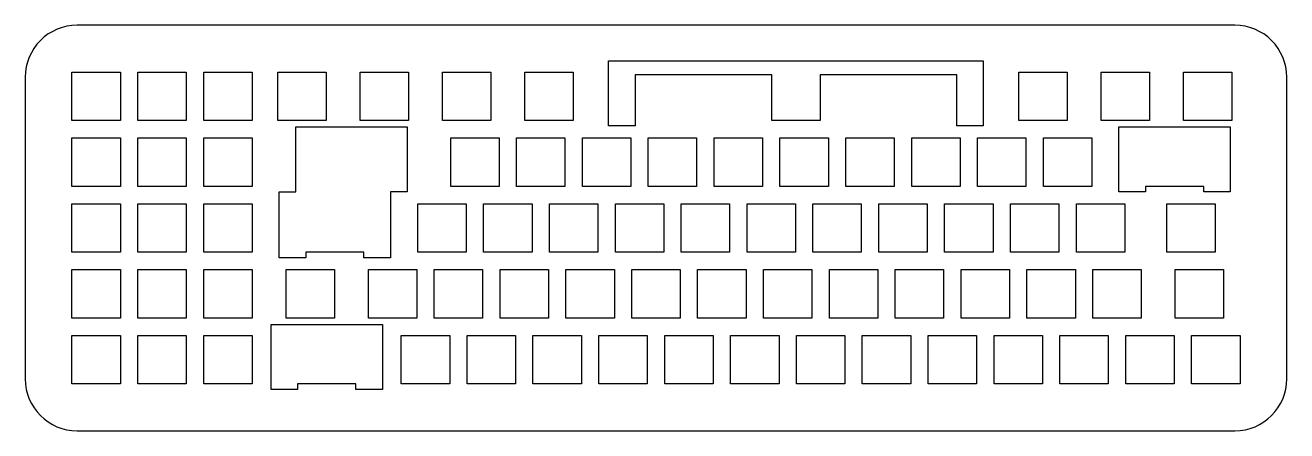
# Model space of a CAD drawing. Header units: millimetres. Extents: x -360 to 5, y -113 to 4.
import ezdxf

# ---------------------------------------------------------------- set-up
doc = ezdxf.new("R2010")
doc.units = ezdxf.units.MM
doc.layers.get('0').update_dxf_attribs({"linetype": 'CONTINUOUS'})

msp = doc.modelspace()

# ---------------------------------------------------------------- linework, layer by layer
msp.add_lwpolyline([(-10.19, -112.76, 0.414174), (4.81, -97.76), (4.81, -10.51, 0.414256), (-10.19, 4.49), (-345.09, 4.49, 0.414235), (-360.09, -10.51), (-360.09, -97.76, 0.414204), (-345.09, -112.76)], format="xyb", close=True)
for points in [[(-191.36, -24.58), (-191.36, -5.79), (-183.78, -5.79), (-90.53, -5.78), (-82.96, -5.78), (-82.96, -24.57), (-90.66, -24.57), (-90.66, -9.81), (-130.16, -9.81), (-130.16, -23.04), (-144.16, -23.04), (-144.16, -9.81), (-183.66, -9.81), (-183.66, -24.58)], [(-332.57, -9.03), (-332.57, -23.04), (-346.57, -23.04), (-346.57, -9.03)], [(-313.51, -9.03), (-313.51, -23.04), (-327.52, -23.04), (-327.52, -9.03)], [(-294.47, -9.03), (-294.47, -23.04), (-308.47, -23.04), (-308.47, -9.03)], [(-273.03, -9.03), (-273.03, -23.04), (-287.03, -23.04), (-287.03, -9.03)], [(-249.22, -9.03), (-249.22, -23.04), (-263.22, -23.04), (-263.22, -9.03)], [(-225.41, -9.03), (-225.41, -23.04), (-239.41, -23.04), (-239.41, -9.03)], [(-201.6, -9.03), (-201.6, -23.04), (-215.6, -23.04), (-215.6, -9.03)], [(-58.72, -9.03), (-58.72, -23.04), (-72.72, -23.04), (-72.72, -9.03)], [(-34.91, -9.03), (-34.91, -23.04), (-48.91, -23.04), (-48.91, -9.03)], [(-11.1, -9.03), (-11.1, -23.04), (-25.1, -23.04), (-25.1, -9.03)], [(-262.11, -61.14), (-278.91, -61.14), (-278.91, -62.72), (-286.61, -62.72), (-286.61, -43.67), (-281.85, -43.67), (-281.85, -24.86), (-249.65, -24.86), (-249.65, -43.67), (-254.41, -43.67), (-254.41, -62.72), (-262.11, -62.72)], [(-19.22, -42.09), (-36.02, -42.09), (-36.02, -43.67), (-43.72, -43.67), (-43.72, -24.86), (-11.52, -24.86), (-11.52, -43.67), (-19.22, -43.67)], [(-332.57, -28.08), (-332.57, -42.09), (-346.57, -42.09), (-346.57, -28.08)], [(-313.51, -28.08), (-313.51, -42.09), (-327.52, -42.09), (-327.52, -28.08)], [(-294.47, -28.08), (-294.47, -42.09), (-308.47, -42.09), (-308.47, -28.08)], [(-223.03, -28.08), (-223.03, -42.09), (-237.03, -42.09), (-237.03, -28.08)], [(-203.98, -28.08), (-203.98, -42.09), (-217.98, -42.09), (-217.98, -28.08)], [(-184.93, -28.08), (-184.93, -42.09), (-198.93, -42.09), (-198.93, -28.08)], [(-165.88, -28.08), (-165.88, -42.09), (-179.88, -42.09), (-179.88, -28.08)], [(-146.83, -28.08), (-146.83, -42.09), (-160.83, -42.09), (-160.83, -28.08)], [(-127.78, -28.08), (-127.78, -42.09), (-141.78, -42.09), (-141.78, -28.08)], [(-108.73, -28.08), (-108.73, -42.09), (-122.73, -42.09), (-122.73, -28.08)], [(-89.68, -28.08), (-89.68, -42.09), (-103.68, -42.09), (-103.68, -28.08)], [(-70.63, -28.08), (-70.63, -42.09), (-84.63, -42.09), (-84.63, -28.08)], [(-51.58, -28.08), (-51.58, -42.09), (-65.58, -42.09), (-65.58, -28.08)], [(-332.57, -47.13), (-332.57, -61.14), (-346.57, -61.14), (-346.57, -47.13)], [(-313.51, -47.13), (-313.51, -61.14), (-327.52, -61.14), (-327.52, -47.13)], [(-294.47, -47.13), (-294.47, -61.14), (-308.47, -61.14), (-308.47, -47.13)], [(-232.55, -47.13), (-232.55, -61.14), (-246.55, -61.14), (-246.55, -47.13)], [(-213.5, -47.13), (-213.5, -61.14), (-227.5, -61.14), (-227.5, -47.13)], [(-194.45, -47.13), (-194.45, -61.14), (-208.45, -61.14), (-208.45, -47.13)], [(-175.4, -47.13), (-175.4, -61.14), (-189.4, -61.14), (-189.4, -47.13)], [(-156.35, -47.13), (-156.35, -61.14), (-170.35, -61.14), (-170.35, -47.13)], [(-137.3, -47.13), (-137.3, -61.14), (-151.3, -61.14), (-151.3, -47.13)], [(-118.25, -47.13), (-118.25, -61.14), (-132.25, -61.14), (-132.25, -47.13)], [(-99.2, -47.13), (-99.2, -61.14), (-113.2, -61.14), (-113.2, -47.13)], [(-80.15, -47.13), (-80.15, -61.14), (-94.15, -61.14), (-94.15, -47.13)], [(-61.1, -47.13), (-61.1, -61.14), (-75.1, -61.14), (-75.1, -47.13)], [(-42.05, -47.13), (-42.05, -61.14), (-56.05, -61.14), (-56.05, -47.13)], [(-15.86, -47.13), (-15.86, -61.14), (-29.86, -61.14), (-29.86, -47.13)], [(-332.57, -66.18), (-332.57, -80.19), (-346.57, -80.19), (-346.57, -66.18)], [(-313.51, -66.18), (-313.51, -80.19), (-327.52, -80.19), (-327.52, -66.18)], [(-294.47, -66.18), (-294.47, -80.19), (-308.47, -80.19), (-308.47, -66.18)], [(-270.65, -66.18), (-270.65, -80.19), (-284.65, -80.19), (-284.65, -66.18)], [(-246.84, -66.18), (-246.84, -80.19), (-260.84, -80.19), (-260.84, -66.18)], [(-227.79, -66.18), (-227.79, -80.19), (-241.79, -80.19), (-241.79, -66.18)], [(-208.74, -66.18), (-208.74, -80.19), (-222.74, -80.19), (-222.74, -66.18)], [(-189.69, -66.18), (-189.69, -80.19), (-203.69, -80.19), (-203.69, -66.18)], [(-170.64, -66.18), (-170.64, -80.19), (-184.64, -80.19), (-184.64, -66.18)], [(-151.59, -66.18), (-151.59, -80.19), (-165.59, -80.19), (-165.59, -66.18)], [(-132.54, -66.18), (-132.54, -80.19), (-146.54, -80.19), (-146.54, -66.18)], [(-113.49, -66.18), (-113.49, -80.19), (-127.49, -80.19), (-127.49, -66.18)], [(-94.44, -66.18), (-94.44, -80.19), (-108.44, -80.19), (-108.44, -66.18)], [(-75.39, -66.18), (-75.39, -80.19), (-89.39, -80.19), (-89.39, -66.18)], [(-56.34, -66.18), (-56.34, -80.19), (-70.34, -80.19), (-70.34, -66.18)], [(-37.29, -66.18), (-37.29, -80.19), (-51.29, -80.19), (-51.29, -66.18)], [(-13.48, -66.18), (-13.48, -80.19), (-27.48, -80.19), (-27.48, -66.18)], [(-264.49, -99.24), (-281.29, -99.24), (-281.29, -100.82), (-288.99, -100.82), (-288.99, -82.01), (-256.79, -82.01), (-256.79, -100.82), (-264.49, -100.82)], [(-332.57, -85.23), (-332.57, -99.24), (-346.57, -99.24), (-346.57, -85.23)], [(-313.51, -85.23), (-313.51, -99.24), (-327.52, -99.24), (-327.52, -85.23)], [(-294.47, -85.23), (-294.47, -99.24), (-308.47, -99.24), (-308.47, -85.23)], [(-237.31, -85.23), (-237.31, -99.24), (-251.32, -99.24), (-251.32, -85.23)], [(-218.26, -85.23), (-218.26, -99.24), (-232.27, -99.24), (-232.27, -85.23)], [(-199.22, -85.23), (-199.22, -99.24), (-213.22, -99.24), (-213.22, -85.23)], [(-180.17, -85.23), (-180.17, -99.24), (-194.17, -99.24), (-194.17, -85.23)], [(-161.12, -85.23), (-161.12, -99.24), (-175.12, -99.24), (-175.12, -85.23)], [(-142.06, -85.23), (-142.06, -99.24), (-156.07, -99.24), (-156.07, -85.23)], [(-123.01, -85.23), (-123.01, -99.24), (-137.02, -99.24), (-137.02, -85.23)], [(-103.96, -85.23), (-103.96, -99.24), (-117.96, -99.24), (-117.96, -85.23)], [(-84.91, -85.23), (-84.91, -99.24), (-98.92, -99.24), (-98.92, -85.23)], [(-65.86, -85.23), (-65.86, -99.24), (-79.87, -99.24), (-79.87, -85.23)], [(-46.81, -85.23), (-46.81, -99.24), (-60.82, -99.24), (-60.82, -85.23)], [(-27.76, -85.23), (-27.76, -99.24), (-41.77, -99.24), (-41.77, -85.23)], [(-8.71, -85.23), (-8.71, -99.24), (-22.72, -99.24), (-22.72, -85.23)]]:
    msp.add_lwpolyline(points, close=True)

doc.saveas('drawing.dxf')
